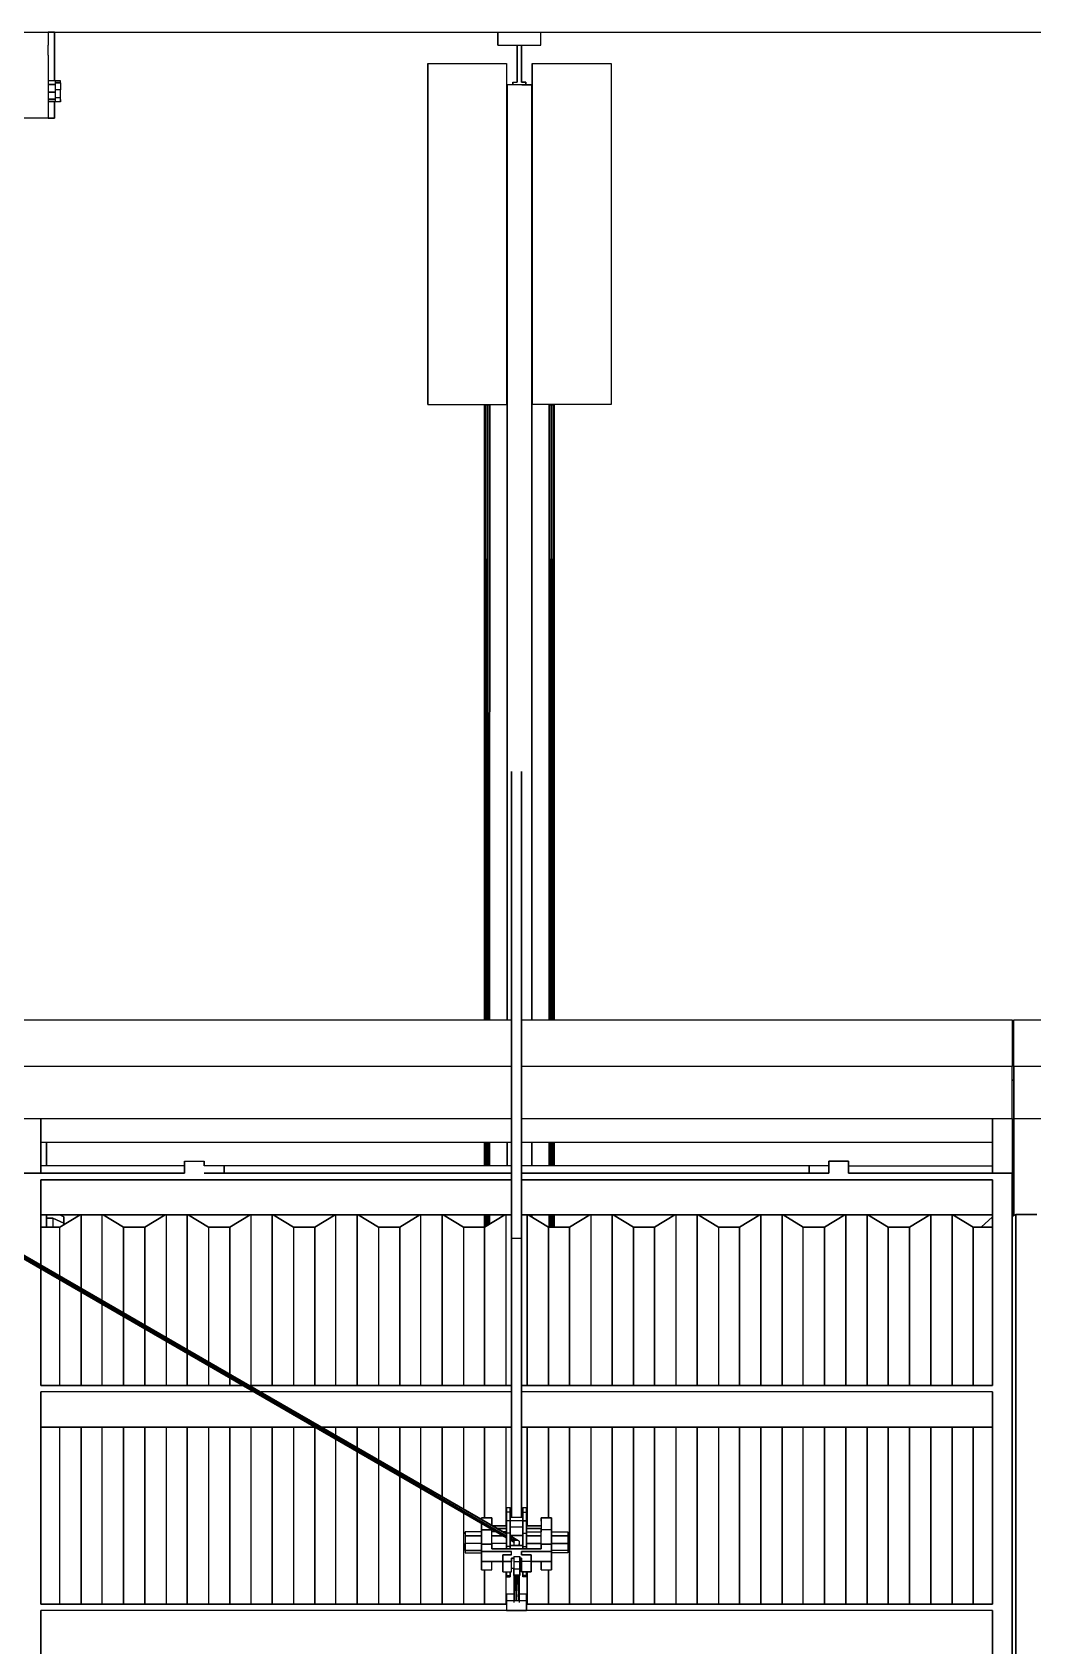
# Model space of a CAD drawing. Extents: x -32 to 51.8, y -51.6 to -5.5.
# Drawn here: x 1.31 to 5.35, y -44.76 to -38.26 of the extents above; entities that cross this region are included whole.
import ezdxf

# ---------------------------------------------------------------- set-up
doc = ezdxf.new("R2010")
doc.units = 0
doc.header["$MEASUREMENT"] = 0
doc.layers.get('0').update_dxf_attribs({"linetype": 'CONTINUOUS'})
doc.layers.add('hachures', color=5, linetype='CONTINUOUS')

msp = doc.modelspace()

# ---------------------------------------------------------------- linework, layer by layer
at = {"linetype": 'ByBlock'}
msp.add_line((-32.0393, -38.2573), (38.5464, -38.2573), dxfattribs=at)
for p, q in [((1.2781, -38.2573), (1.3765, -38.2573)), ((1.3765, -38.2573), (1.3765, -38.3093)), ((1.3765, -38.2573), (1.4015, -38.2573)), ((1.4015, -38.2573), (1.3765, -38.2573)), ((1.4015, -38.2573), (1.4015, -38.3093)), ((1.4015, -38.3093), (1.4015, -38.2573)), ((1.4015, -38.2573), (1.4015, -38.2573)), ((3.1909, -38.2573), (3.1909, -38.2689)), ((3.1909, -38.2689), (3.1909, -38.2573)), ((3.1909, -38.2689), (3.1909, -38.2573)), ((3.1909, -38.2689), (3.1909, -38.2573)), ((3.1909, -38.2573), (3.1909, -38.2689)), ((3.1909, -38.2573), (3.1909, -38.2689)), ((3.3645, -38.2689), (3.3645, -38.2573)), ((1.3765, -38.3493), (1.3765, -38.3093)), ((1.4015, -38.3093), (1.4015, -38.3493)), ((1.4015, -38.3493), (1.4015, -38.3093)), ((3.1909, -38.2689), (3.1909, -38.3089)), ((3.1909, -38.3089), (3.1909, -38.2689)), ((3.1909, -38.3089), (3.1909, -38.2689)), ((3.1909, -38.3089), (3.1909, -38.2689)), ((3.1909, -38.2689), (3.1909, -38.3089)), ((3.1909, -38.2689), (3.1909, -38.3089)), ((3.1909, -38.3089), (3.1909, -38.3089)), ((3.1909, -38.3089), (3.1909, -38.3089)), ((3.1909, -38.3089), (3.1909, -38.3089)), ((3.1909, -38.3089), (3.3645, -38.3089)), ((3.1909, -38.3089), (3.1909, -38.3089)), ((3.1909, -38.3089), (3.1909, -38.3089)), ((3.2691, -38.4589), (3.2691, -38.3089)), ((3.2691, -38.3089), (3.2691, -38.4589)), ((3.2691, -38.3089), (3.2691, -38.4589)), ((3.2691, -38.3089), (3.2691, -38.4589)), ((3.2691, -38.4589), (3.2691, -38.3089)), ((3.2691, -38.4589), (3.2691, -38.3089)), ((3.2863, -38.3089), (3.2863, -38.4589)), ((3.2863, -38.3089), (3.2863, -38.4589)), ((3.2863, -38.4589), (3.2863, -38.3089)), ((3.3645, -38.3089), (3.3645, -38.2689)), ((1.3765, -38.3493), (1.3765, -38.6034)), ((1.4015, -38.3493), (1.4015, -38.4515)), ((1.4015, -38.4515), (1.4015, -38.3493)), ((2.9078, -39.7579), (2.9078, -38.3837)), ((2.9078, -38.3837), (2.9078, -39.7579)), ((2.9078, -38.3837), (2.9078, -38.3837)), ((2.9078, -39.7579), (2.9078, -38.3837)), ((2.9078, -38.3837), (3.2258, -38.3837)), ((2.9078, -38.3837), (2.9078, -38.3837)), ((3.2258, -38.3837), (3.2258, -39.7579)), ((3.2258, -38.3837), (3.2258, -39.7579)), ((3.3296, -38.3837), (3.6476, -38.3837)), ((3.3296, -39.7579), (3.3296, -38.3837)), ((3.3296, -38.3837), (3.3296, -38.3837)), ((3.3296, -39.7579), (3.3296, -38.3837)), ((3.3296, -38.3837), (3.3296, -39.7579)), ((3.3296, -38.3837), (3.3296, -38.3837)), ((3.6476, -38.3837), (3.6476, -39.7579)), ((1.3765, -38.4515), (1.4044, -38.4515)), ((1.4044, -38.4515), (1.4044, -38.4678)), ((1.4044, -38.4527), (1.4264, -38.4527)), ((1.4264, -38.4527), (1.4044, -38.4527)), ((1.4264, -38.4613), (1.4264, -38.4527)), ((1.4044, -38.4678), (1.3765, -38.4678)), ((1.3765, -38.4678), (1.4044, -38.4678)), ((1.3765, -38.4993), (1.4044, -38.4993)), ((1.4044, -38.4993), (1.3765, -38.4993)), ((1.4044, -38.4613), (1.4264, -38.4613)), ((1.4264, -38.4613), (1.4044, -38.4613)), ((1.4044, -38.4678), (1.4044, -38.4993)), ((1.4264, -38.4897), (1.4044, -38.4897)), ((1.4044, -38.4993), (1.4044, -38.5277)), ((1.4264, -38.5212), (1.4044, -38.5212)), ((1.4264, -38.4613), (1.4264, -38.4897)), ((1.4264, -38.5212), (1.4264, -38.4897)), ((1.4264, -38.5374), (1.4264, -38.5212)), ((3.2277, -38.4689), (3.2277, -38.4689)), ((3.2277, -38.4689), (3.2277, -38.4689)), ((3.2277, -38.4689), (3.2277, -42.2401)), ((3.2277, -42.2401), (3.2277, -38.4689)), ((3.2277, -38.4689), (3.2277, -42.2401)), ((3.2277, -42.2401), (3.2277, -38.4689)), ((3.2677, -38.4689), (3.2277, -38.4689)), ((3.2277, -38.4689), (3.2277, -38.4689)), ((3.2277, -38.4689), (3.2277, -38.4689)), ((3.2277, -38.4689), (3.2277, -38.4689)), ((3.2277, -42.2401), (3.2277, -38.4689)), ((3.2277, -42.2401), (3.2277, -38.4689)), ((3.2277, -38.4689), (3.2277, -42.2401)), ((3.2277, -42.2401), (3.2277, -38.4689)), ((3.2277, -38.4689), (3.2277, -38.4689)), ((3.2277, -38.4689), (3.2277, -42.2401)), ((3.2518, -38.4689), (3.2518, -38.4589)), ((3.2518, -38.4589), (3.2691, -38.4589)), ((3.2518, -38.4589), (3.2518, -38.4589)), ((3.2518, -38.4589), (3.2518, -38.4689)), ((3.2518, -38.4589), (3.2518, -38.4589)), ((3.2518, -38.4589), (3.2518, -38.4689)), ((3.2518, -38.4589), (3.2518, -38.4589)), ((3.2518, -38.4589), (3.2518, -38.4689)), ((3.2518, -38.4589), (3.2518, -38.4589)), ((3.2518, -38.4589), (3.2518, -38.4589)), ((3.2518, -38.4589), (3.2518, -38.4589)), ((3.2518, -38.4589), (3.2518, -38.4689)), ((3.2518, -38.4689), (3.2518, -38.4589)), ((3.2518, -38.4689), (3.2518, -38.4589)), ((3.2518, -38.4589), (3.2518, -38.4589)), ((3.2877, -38.4689), (3.2677, -38.4689)), ((3.2863, -38.4589), (3.3035, -38.4589)), ((3.3035, -38.4589), (3.2863, -38.4589)), ((3.2863, -38.4589), (3.3035, -38.4589)), ((3.3035, -38.4589), (3.2863, -38.4589)), ((3.2863, -38.4589), (3.3035, -38.4589)), ((3.3277, -38.4689), (3.2877, -38.4689)), ((3.2877, -38.4689), (3.3277, -38.4689)), ((3.3035, -38.4589), (3.3035, -38.4689)), ((3.3035, -38.4689), (3.3035, -38.4589)), ((3.3277, -38.4689), (3.3277, -42.2401)), ((3.3277, -42.2401), (3.3277, -38.4689)), ((1.3765, -38.5277), (1.4044, -38.5277)), ((1.4044, -38.5277), (1.3765, -38.5277)), ((1.4044, -38.5362), (1.3765, -38.5362)), ((1.3765, -38.5362), (1.4044, -38.5362)), ((1.4015, -38.5362), (1.4015, -38.6034)), ((1.4015, -38.6034), (1.4015, -38.5362)), ((1.4264, -38.5374), (1.4015, -38.5374)), ((1.4044, -38.5277), (1.4044, -38.5362)), ((1.4264, -38.5288), (1.4264, -38.5374)), ((1.3765, -38.6034), (1.2781, -38.6034)), ((1.4015, -38.6034), (1.3765, -38.6034)), ((1.3765, -38.6034), (1.4015, -38.6034)), ((1.4015, -38.6034), (1.4015, -38.6034)), ((2.9078, -39.7579), (2.9078, -39.7579)), ((2.9078, -39.7579), (2.9078, -39.7579)), ((2.9078, -39.7579), (3.2258, -39.7579)), ((3.1357, -39.7579), (3.1357, -42.2401)), ((3.1357, -39.7579), (3.139, -39.7595)), ((3.1357, -39.7579), (3.1357, -39.7579)), ((3.139, -39.7595), (3.139, -39.7579)), ((3.139, -39.7595), (3.1423, -39.7579)), ((3.1516, -39.7579), (3.1549, -39.7595)), ((3.1549, -39.7595), (3.1549, -39.7579)), ((3.1549, -39.7595), (3.1582, -39.7579)), ((3.1582, -39.7579), (3.1572, -42.2401)), ((3.1582, -42.2401), (3.1582, -39.7579)), ((3.1582, -39.7579), (3.1582, -39.7579)), ((3.6476, -39.7579), (3.3296, -39.7579)), ((3.3296, -39.7579), (3.3296, -39.7579)), ((3.3296, -39.7579), (3.3296, -39.7579)), ((3.3972, -39.7579), (3.4005, -39.7595)), ((3.3981, -42.2401), (3.3972, -39.7579)), ((3.3972, -39.7579), (3.3972, -39.7579)), ((3.3972, -42.2401), (3.3972, -39.7579)), ((3.4005, -39.7595), (3.4005, -39.7579)), ((3.4005, -39.7595), (3.4038, -39.7579)), ((3.4131, -39.7579), (3.4164, -39.7595)), ((3.4164, -39.7595), (3.4197, -39.7579)), ((3.4164, -39.7579), (3.4164, -39.7595)), ((3.4197, -42.2401), (3.4197, -39.7579)), ((3.4197, -39.7579), (3.4197, -39.7579)), ((3.1381, -42.2401), (3.139, -39.7595)), ((3.139, -39.7595), (3.139, -42.2401)), ((3.139, -39.7595), (3.147, -39.7602)), ((3.1549, -39.7595), (3.139, -39.7595)), ((3.1447, -42.2401), (3.147, -39.7602)), ((3.147, -39.7602), (3.1549, -39.7595)), ((3.147, -39.7602), (3.147, -42.2401)), ((3.1549, -39.7595), (3.1526, -42.2401)), ((3.1549, -39.7595), (3.1549, -42.2401)), ((3.4005, -42.2401), (3.4005, -39.7595)), ((3.4005, -39.7595), (3.4028, -42.2401)), ((3.4005, -39.7595), (3.4084, -39.7602)), ((3.4164, -39.7595), (3.4005, -39.7595)), ((3.4084, -39.7602), (3.4164, -39.7595)), ((3.4084, -42.2401), (3.4084, -39.7602)), ((3.4084, -39.7602), (3.4107, -42.2401)), ((3.4164, -39.7595), (3.4173, -42.2401)), ((3.4164, -42.2401), (3.4164, -39.7595)), ((3.2464, -43.1207), (3.2464, -41.2391)), ((3.2464, -41.2391), (3.2464, -43.1207)), ((3.286, -43.1207), (3.286, -41.2391)), ((3.286, -41.2391), (3.286, -43.1207)), ((3.2464, -41.2813), (3.2464, -42.4138)), ((1.2728, -42.2401), (3.2464, -42.2401)), ((3.286, -42.2401), (5.2662, -42.2401)), ((5.2662, -42.2401), (5.2662, -42.429)), ((5.2728, -42.2401), (5.2728, -42.2401)), ((5.2728, -42.429), (5.2728, -42.2401)), ((5.2728, -42.7353), (5.2728, -42.2401)), ((5.2728, -42.2401), (6.7346, -42.2401)), ((5.2728, -42.429), (5.2728, -42.2401)), ((5.2728, -42.4833), (5.2728, -42.2401)), ((3.286, -43.0952), (3.286, -42.4138)), ((3.2464, -42.429), (1.2728, -42.429)), ((5.2662, -42.429), (3.286, -42.429)), ((5.2662, -42.6379), (5.2662, -42.429)), ((5.2662, -42.4833), (5.2728, -42.4833)), ((5.2728, -42.4833), (5.2662, -42.4833)), ((5.2728, -42.429), (5.2728, -42.429)), ((5.2728, -42.429), (5.2728, -42.4833)), ((6.7346, -42.429), (5.2728, -42.429)), ((5.2728, -42.429), (5.2728, -42.6379)), ((5.2728, -42.4833), (5.2728, -42.4833)), ((5.2728, -42.4833), (5.2728, -42.4833)), ((5.2728, -42.4833), (5.2728, -42.4833)), ((5.2728, -42.4833), (5.2728, -43.0293)), ((5.2728, -42.4833), (5.2728, -42.4833)), ((5.2728, -42.4833), (5.2728, -43.0293)), ((5.2728, -43.0293), (5.2728, -42.4833)), ((5.2728, -42.4833), (5.2728, -42.4833)), ((3.2464, -43.0818), (3.2464, -42.5372)), ((1.2728, -42.6379), (3.2464, -42.6379)), ((1.3462, -42.6379), (1.3462, -42.8592)), ((1.3462, -42.8592), (1.3462, -42.6379)), ((3.2464, -42.6379), (3.2464, -43.1375)), ((3.286, -42.6379), (5.2662, -42.6379)), ((5.1862, -42.8592), (5.1862, -42.6379)), ((5.1862, -42.6379), (5.1862, -42.8292)), ((5.1862, -42.6379), (5.1862, -42.8592)), ((5.1862, -42.8292), (5.1862, -42.6379)), ((5.2662, -42.6379), (5.2662, -42.8592)), ((5.2662, -42.6379), (5.2662, -42.8592)), ((5.2662, -42.6379), (5.2662, -42.7353)), ((5.2728, -42.6379), (6.7346, -42.6379)), ((3.2464, -42.7353), (1.3462, -42.7353)), ((1.3692, -42.7353), (1.3692, -42.8292)), ((1.3692, -42.7353), (1.3692, -42.8292)), ((1.3692, -42.8292), (1.3692, -42.7353)), ((3.1357, -42.7353), (3.1357, -42.8292)), ((3.1378, -42.8292), (3.1379, -42.7353)), ((3.139, -42.7353), (3.139, -42.8292)), ((3.1441, -42.8292), (3.1442, -42.7353)), ((3.147, -42.7353), (3.147, -42.8292)), ((3.1522, -42.7353), (3.1521, -42.8292)), ((3.1549, -42.7353), (3.1549, -42.8292)), ((3.1571, -42.7353), (3.157, -42.8292)), ((3.1582, -42.8292), (3.1582, -42.7353)), ((3.2277, -42.7353), (3.2277, -42.8292)), ((3.2277, -42.8292), (3.2277, -42.7353)), ((3.2277, -42.7353), (3.2277, -42.8292)), ((3.2277, -42.8292), (3.2277, -42.7353)), ((3.2277, -42.8292), (3.2277, -42.7353)), ((3.2277, -42.8292), (3.2277, -42.7353)), ((3.2277, -42.7353), (3.2277, -42.8292)), ((3.2277, -42.8292), (3.2277, -42.7353)), ((3.2277, -42.7353), (3.2277, -42.8292)), ((5.1862, -42.7353), (3.286, -42.7353)), ((3.3277, -42.7353), (3.3277, -42.8292)), ((3.3277, -42.8292), (3.3277, -42.7353)), ((3.3972, -42.8292), (3.3972, -42.7353)), ((3.3983, -42.8292), (3.3983, -42.7353)), ((3.4005, -42.8292), (3.4005, -42.7353)), ((3.4032, -42.7353), (3.4033, -42.8292)), ((3.4084, -42.8292), (3.4084, -42.7353)), ((3.4112, -42.7353), (3.4113, -42.8292)), ((3.4164, -42.8292), (3.4164, -42.7353)), ((3.4175, -42.7353), (3.4175, -42.8292)), ((3.4197, -42.8292), (3.4197, -42.7353)), ((5.2662, -42.7353), (5.2662, -42.7353)), ((5.2728, -42.7353), (5.2728, -42.7353)), ((1.9262, -42.8592), (1.9262, -42.8105)), ((1.9262, -42.8105), (2.0062, -42.8105)), ((1.9262, -42.8105), (1.9262, -42.8592)), ((1.9262, -42.8105), (1.9262, -42.8592)), ((2.0062, -42.8105), (2.0062, -42.8292)), ((2.0062, -42.8292), (2.0062, -42.8105)), ((2.0062, -42.8105), (2.0062, -42.8292)), ((4.5262, -42.8592), (4.5262, -42.8105)), ((4.5262, -42.8105), (4.6062, -42.8105)), ((4.6062, -42.8105), (4.5262, -42.8105)), ((4.5262, -42.8105), (4.5262, -42.8592)), ((4.5262, -42.8105), (4.5262, -42.8592)), ((4.5262, -42.8592), (4.5262, -42.8105)), ((4.6062, -42.8105), (4.6062, -42.8592)), ((4.6062, -42.8592), (4.6062, -42.8105)), ((4.6062, -42.8105), (4.6062, -42.8592)), ((1.2662, -42.8592), (1.3462, -42.8592)), ((1.3462, -42.8592), (1.2662, -42.8592)), ((1.9262, -42.8292), (1.3462, -42.8292)), ((1.3462, -42.8592), (1.3462, -42.8292)), ((1.3462, -42.8592), (1.9262, -42.8592)), ((1.9262, -42.8592), (1.3462, -42.8592)), ((2.0862, -42.8292), (2.0062, -42.8292)), ((2.0062, -42.8592), (3.2464, -42.8592)), ((3.2464, -42.8592), (2.0062, -42.8592)), ((3.2464, -42.8292), (2.0862, -42.8292)), ((2.0862, -42.8592), (2.0862, -42.8292)), ((2.0862, -42.8292), (2.0862, -42.8592)), ((4.4462, -42.8292), (3.286, -42.8292)), ((3.286, -42.8592), (4.5262, -42.8592)), ((4.5262, -42.8592), (3.286, -42.8592)), ((4.4462, -42.8292), (4.4462, -42.8292)), ((4.5262, -42.8292), (4.4462, -42.8292)), ((4.4462, -42.8292), (4.4462, -42.8292)), ((4.4462, -42.8292), (4.4462, -42.8292)), ((4.4462, -42.8592), (4.4462, -42.8292)), ((4.4462, -42.8592), (4.4462, -42.8292)), ((4.4462, -42.8292), (4.4462, -42.8592)), ((4.5262, -42.8292), (4.5262, -42.8292)), ((4.5262, -42.8592), (4.5262, -42.8292)), ((4.5262, -42.8292), (4.5262, -42.8592)), ((4.6062, -42.8292), (5.1862, -42.8292)), ((5.1862, -42.8592), (4.6062, -42.8592)), ((4.6062, -42.8592), (5.1862, -42.8592)), ((5.1862, -42.8292), (5.1862, -42.8592)), ((5.1862, -42.8592), (5.1862, -42.8292)), ((5.2662, -42.8592), (5.1862, -42.8592)), ((5.1862, -42.8592), (5.2662, -42.8592)), ((5.2662, -42.8851), (5.2662, -42.8592)), ((5.2662, -42.8592), (5.2662, -42.8851)), ((1.9262, -42.8851), (1.3462, -42.8851)), ((1.3462, -42.8851), (1.3462, -43.2284)), ((1.3462, -42.8851), (1.9262, -42.8851)), ((1.3462, -43.2284), (1.3462, -42.8851)), ((2.0062, -42.8851), (1.9262, -42.8851)), ((1.9262, -42.8851), (2.0062, -42.8851)), ((3.2464, -42.8851), (2.0062, -42.8851)), ((2.0062, -42.8851), (3.2464, -42.8851)), ((4.5262, -42.8851), (3.286, -42.8851)), ((3.286, -42.8851), (4.5262, -42.8851)), ((4.6062, -42.8851), (4.5262, -42.8851)), ((4.5262, -42.8851), (4.5262, -42.8851)), ((4.5262, -42.8851), (4.6062, -42.8851)), ((4.5262, -42.8851), (4.5262, -42.8851)), ((4.6062, -42.8851), (4.6062, -42.8851)), ((5.1862, -42.8851), (4.6062, -42.8851)), ((4.6062, -42.8851), (5.1862, -42.8851)), ((4.6062, -42.8851), (4.6062, -42.8851)), ((5.1862, -43.7149), (5.1862, -42.8851)), ((5.1862, -42.8851), (5.1862, -43.7149)), ((5.1862, -42.8851), (5.1862, -43.027)), ((5.2662, -43.7149), (5.2662, -42.8851)), ((5.2662, -42.8851), (5.2662, -43.7149)), ((5.1862, -43.0011), (5.1862, -43.0011)), ((5.1862, -43.0011), (5.1862, -43.0011)), ((1.3462, -43.027), (1.9262, -43.027)), ((1.9262, -43.027), (1.3462, -43.027)), ((1.4232, -43.0764), (1.3462, -43.0764)), ((1.3462, -43.0764), (1.4232, -43.0764)), ((1.3692, -43.027), (1.3692, -43.0764)), ((1.3692, -43.027), (1.3692, -43.0764)), ((1.3692, -43.0764), (1.3692, -43.027)), ((1.3692, -43.04), (1.3958, -43.04)), ((1.3958, -43.04), (1.3692, -43.04)), ((1.3958, -43.04), (1.3958, -43.0764)), ((1.3958, -43.04), (1.4392, -43.0596)), ((1.4392, -43.0597), (1.3958, -43.04)), ((1.4228, -43.027), (1.4394, -43.0345)), ((1.4394, -43.0344), (1.4229, -43.027)), ((1.5052, -43.027), (1.4232, -43.0764)), ((1.4232, -43.0764), (1.5051, -43.027)), ((1.4392, -43.0596), (1.4394, -43.0344)), ((1.4394, -43.0345), (1.4392, -43.0597)), ((1.4392, -43.0667), (1.4392, -43.0596)), ((1.4394, -43.0666), (1.4394, -43.0344)), ((1.5984, -43.027), (1.6804, -43.0764)), ((1.6804, -43.0764), (1.5984, -43.027)), ((1.6804, -43.0764), (1.6804, -43.0764)), ((1.6804, -43.0764), (1.7661, -43.0764)), ((1.7661, -43.0764), (1.6804, -43.0764)), ((1.7661, -43.0764), (1.848, -43.027)), ((1.848, -43.027), (1.7661, -43.0764)), ((1.7661, -43.0764), (1.7661, -43.0764)), ((1.9262, -43.027), (2.0062, -43.027)), ((2.0062, -43.027), (1.9262, -43.027)), ((1.9413, -43.027), (2.0232, -43.0764)), ((2.0232, -43.0764), (1.9413, -43.027)), ((2.0062, -43.027), (3.2464, -43.027)), ((3.2464, -43.027), (2.0062, -43.027)), ((2.0232, -43.0764), (2.1089, -43.0764)), ((2.1089, -43.0764), (2.0232, -43.0764)), ((2.1089, -43.0764), (2.1909, -43.027)), ((2.1909, -43.027), (2.1089, -43.0764)), ((2.1089, -43.0764), (2.1089, -43.0764)), ((2.3661, -43.0764), (2.2841, -43.027)), ((2.2842, -43.027), (2.3661, -43.0764)), ((2.3661, -43.0764), (2.4518, -43.0764)), ((2.4518, -43.0764), (2.3661, -43.0764)), ((2.4518, -43.0764), (2.5337, -43.027)), ((2.5337, -43.027), (2.4518, -43.0764)), ((2.4518, -43.0764), (2.4518, -43.0764)), ((2.627, -43.027), (2.7089, -43.0764)), ((2.7089, -43.0764), (2.627, -43.027)), ((2.7089, -43.0764), (2.7947, -43.0764)), ((2.7947, -43.0764), (2.7089, -43.0764)), ((2.7947, -43.0764), (2.8766, -43.027)), ((2.8766, -43.027), (2.7947, -43.0764)), ((2.7947, -43.0764), (2.7947, -43.0764)), ((2.9699, -43.027), (3.0518, -43.0764)), ((3.0518, -43.0764), (2.9699, -43.027)), ((3.0518, -43.0764), (3.1375, -43.0764)), ((3.1375, -43.0764), (3.0518, -43.0764)), ((3.1357, -43.027), (3.1357, -43.0764)), ((3.1375, -43.0764), (3.2194, -43.027)), ((3.2194, -43.027), (3.1375, -43.0764)), ((3.1375, -43.0764), (3.1375, -43.0764)), ((3.1377, -43.0762), (3.1378, -43.027)), ((3.139, -43.027), (3.139, -43.0755)), ((3.1439, -43.0725), (3.1439, -43.027)), ((3.147, -43.027), (3.147, -43.0707)), ((3.1519, -43.027), (3.1518, -43.0677)), ((3.1549, -43.027), (3.1549, -43.0659)), ((3.1569, -43.027), (3.1569, -43.0647)), ((3.1582, -43.0639), (3.1582, -43.027)), ((3.286, -43.027), (4.5262, -43.027)), ((4.5262, -43.027), (3.286, -43.027)), ((3.3089, -43.027), (3.309, -43.7149)), ((3.3127, -43.027), (3.3947, -43.0764)), ((3.3947, -43.0764), (3.3127, -43.027)), ((3.3277, -43.027), (3.3277, -43.036)), ((3.3277, -43.036), (3.3277, -43.027)), ((3.3947, -43.0764), (3.3947, -43.0764)), ((3.3947, -43.0764), (3.4804, -43.0764)), ((3.4804, -43.0764), (3.3947, -43.0764)), ((3.3972, -43.0764), (3.3972, -43.027)), ((3.3984, -43.0764), (3.3984, -43.027)), ((3.4005, -43.0764), (3.4005, -43.027)), ((3.4035, -43.027), (3.4035, -43.0764)), ((3.4084, -43.0764), (3.4084, -43.027)), ((3.4114, -43.027), (3.4115, -43.0764)), ((3.4164, -43.0764), (3.4164, -43.027)), ((3.4176, -43.027), (3.4176, -43.0764)), ((3.4197, -43.0764), (3.4197, -43.027)), ((3.4804, -43.0764), (3.5623, -43.027)), ((3.5623, -43.027), (3.4804, -43.0764)), ((3.4804, -43.0764), (3.4804, -43.0764)), ((3.6556, -43.027), (3.7375, -43.0764)), ((3.7375, -43.0764), (3.6556, -43.027)), ((3.7375, -43.0764), (3.7375, -43.0764)), ((3.7375, -43.0764), (3.8232, -43.0764)), ((3.8232, -43.0764), (3.7375, -43.0764)), ((3.8232, -43.0764), (3.9051, -43.027)), ((3.9051, -43.027), (3.8232, -43.0764)), ((3.8232, -43.0764), (3.8232, -43.0764)), ((4.0804, -43.0764), (3.9984, -43.027)), ((3.9985, -43.027), (4.0804, -43.0764)), ((4.0804, -43.0764), (4.1661, -43.0764)), ((4.1661, -43.0764), (4.0804, -43.0764)), ((4.1661, -43.0764), (4.248, -43.027)), ((4.248, -43.027), (4.1661, -43.0764)), ((4.1661, -43.0764), (4.1661, -43.0764)), ((4.3413, -43.027), (4.4232, -43.0764)), ((4.4232, -43.0764), (4.3413, -43.027)), ((4.4232, -43.0764), (4.5089, -43.0764)), ((4.5089, -43.0764), (4.4232, -43.0764)), ((4.5089, -43.0764), (4.5909, -43.027)), ((4.5909, -43.027), (4.5089, -43.0764)), ((4.5089, -43.0764), (4.5089, -43.0764)), ((4.5262, -43.027), (4.6062, -43.027)), ((4.6062, -43.027), (4.5262, -43.027)), ((4.6062, -43.027), (5.1862, -43.027)), ((5.1862, -43.027), (4.6062, -43.027)), ((4.6842, -43.027), (4.7661, -43.0764)), ((4.7661, -43.0764), (4.6842, -43.027)), ((4.7661, -43.0764), (4.7661, -43.0764)), ((4.7661, -43.0764), (4.8518, -43.0764)), ((4.8518, -43.0764), (4.7661, -43.0764)), ((4.8518, -43.0764), (4.9337, -43.027)), ((4.9337, -43.027), (4.8518, -43.0764)), ((4.8518, -43.0764), (4.8518, -43.0764)), ((5.027, -43.027), (5.1089, -43.0764)), ((5.1089, -43.0764), (5.027, -43.027)), ((5.1089, -43.0764), (5.1089, -43.0764)), ((5.1089, -43.0764), (5.1862, -43.0764)), ((5.1862, -43.0764), (5.1089, -43.0764)), ((5.1862, -43.0345), (5.141, -43.0764)), ((5.141, -43.0764), (5.1862, -43.0345)), ((5.1862, -43.0764), (5.1862, -43.027)), ((5.1862, -43.027), (5.1862, -43.0764)), ((5.1862, -43.027), (5.1862, -43.7149)), ((5.1862, -43.027), (5.1862, -43.0764)), ((5.1862, -43.0764), (5.1862, -43.027)), ((5.2662, -43.0333), (5.2804, -43.0247)), ((5.2804, -43.0247), (5.2662, -43.0333)), ((5.2804, -43.0247), (5.2804, -43.0247)), ((5.2804, -43.0247), (5.2804, -45.6439)), ((5.2804, -43.0247), (5.3661, -43.0247)), ((5.3661, -43.0247), (5.2804, -43.0247)), ((3.2465, -44.2463), (3.2464, -43.1207)), ((3.2464, -43.1207), (3.286, -43.1207)), ((3.2464, -43.1375), (3.2464, -43.1207)), ((3.2464, -43.1207), (3.2464, -44.2463)), ((3.2464, -43.1375), (3.2464, -43.1629)), ((3.2464, -43.1629), (3.2464, -43.1375)), ((3.286, -44.2463), (3.286, -43.1207)), ((3.286, -43.1207), (3.286, -44.2463)), ((1.2399, -43.1828), (3.226, -44.3291)), ((3.226, -44.3291), (1.2418, -43.1826)), ((1.2419, -43.1826), (3.226, -44.327)), ((1.2481, -43.1812), (3.226, -44.327)), ((1.2483, -43.1811), (3.226, -44.3211)), ((1.2541, -43.1787), (3.226, -44.3211)), ((1.2543, -43.1786), (3.226, -44.3149)), ((3.226, -44.3148), (1.2571, -43.1771)), ((1.2572, -43.1771), (3.226, -44.312)), ((3.2464, -43.1629), (3.2465, -44.2463)), ((3.2464, -44.2463), (3.2464, -43.1629)), ((1.3462, -43.2441), (1.3462, -43.7149)), ((1.3462, -43.7149), (1.3462, -43.2441)), ((1.3462, -43.7149), (2.1619, -43.7149)), ((2.1619, -43.7149), (1.3462, -43.7149)), ((2.1903, -43.7149), (3.2465, -43.7149)), ((3.2465, -43.7149), (2.1903, -43.7149)), ((3.286, -43.7149), (5.1862, -43.7149)), ((5.1862, -43.7149), (3.286, -43.7149)), ((5.2662, -43.7409), (5.2662, -43.7149)), ((5.2662, -43.7149), (5.2662, -43.7409)), ((1.3462, -44.5966), (1.3462, -43.7409)), ((2.2068, -43.7409), (1.3462, -43.7409)), ((1.3462, -43.7409), (1.3462, -44.5966)), ((3.2465, -43.7409), (2.2353, -43.7409)), ((5.1862, -43.7409), (3.286, -43.7409)), ((5.1862, -43.7409), (5.1862, -43.8828)), ((5.1862, -44.5966), (5.1862, -43.7409)), ((5.1862, -43.7409), (5.1862, -44.5966)), ((5.2662, -44.5966), (5.2662, -43.7409)), ((5.2662, -43.7409), (5.2662, -44.5966)), ((2.4527, -43.8828), (1.3462, -43.8828)), ((1.3462, -43.8828), (2.4527, -43.8828)), ((3.2465, -43.8828), (2.4814, -43.8828)), ((2.4814, -43.8828), (3.2465, -43.8828)), ((5.1862, -43.8828), (3.286, -43.8828)), ((3.286, -43.8828), (5.1862, -43.8828)), ((3.309, -43.8828), (3.309, -44.2807)), ((3.3947, -43.8828), (3.3947, -44.249)), ((5.1862, -43.8828), (5.1862, -44.5966)), ((3.226, -44.2076), (3.2405, -44.2076)), ((3.226, -44.2262), (3.226, -44.2076)), ((3.226, -44.2076), (3.226, -44.2127)), ((3.226, -44.2127), (3.226, -44.2076)), ((3.226, -44.2076), (3.226, -44.2262)), ((3.226, -44.2127), (3.226, -44.2127)), ((3.226, -44.2127), (3.226, -44.2358)), ((3.2405, -44.2262), (3.226, -44.2262)), ((3.226, -44.2609), (3.226, -44.2262)), ((3.226, -44.2262), (3.226, -44.2609)), ((3.226, -44.2358), (3.226, -44.2358)), ((3.226, -44.2358), (3.226, -44.2778)), ((3.2405, -44.2076), (3.2405, -44.2262)), ((3.2405, -44.2262), (3.2405, -44.2076)), ((3.2405, -44.2262), (3.2405, -44.2609)), ((3.2405, -44.2609), (3.2405, -44.2262)), ((3.2405, -44.2463), (3.2916, -44.2463)), ((3.2916, -44.2076), (3.306, -44.2076)), ((3.2916, -44.2262), (3.2916, -44.2076)), ((3.2916, -44.2127), (3.2916, -44.2076)), ((3.2916, -44.2076), (3.2916, -44.2262)), ((3.2916, -44.2127), (3.2916, -44.2358)), ((3.2916, -44.2358), (3.2916, -44.2127)), ((3.2916, -44.2262), (3.306, -44.2262)), ((3.2916, -44.2609), (3.2916, -44.2262)), ((3.2916, -44.2262), (3.2916, -44.2609)), ((3.2916, -44.2358), (3.2916, -44.2358)), ((3.2916, -44.2463), (3.2916, -44.2358)), ((3.2916, -44.2463), (3.2916, -44.2598)), ((3.2916, -44.2598), (3.2916, -44.2463)), ((3.306, -44.2076), (3.306, -44.2262)), ((3.306, -44.2262), (3.306, -44.2076)), ((3.306, -44.2262), (3.306, -44.2609)), ((3.306, -44.2609), (3.306, -44.2262)), ((3.0594, -44.313), (3.0594, -44.3045)), ((3.0594, -44.3045), (3.0594, -44.3207)), ((3.1248, -44.3045), (3.0594, -44.3045)), ((3.0594, -44.3045), (3.0594, -44.313)), ((3.0594, -44.313), (3.0594, -44.313)), ((3.0594, -44.313), (3.0594, -44.3414)), ((3.1248, -44.249), (3.1248, -44.2536)), ((3.1667, -44.249), (3.1248, -44.249)), ((3.1248, -44.2536), (3.1248, -44.249)), ((3.1248, -44.249), (3.1667, -44.249)), ((3.1248, -44.2707), (3.1248, -44.2972)), ((3.1248, -44.2707), (3.1248, -44.3045)), ((3.1248, -44.2972), (3.1248, -44.2707)), ((3.1248, -44.2807), (3.1248, -44.2807)), ((3.1248, -44.2807), (3.1248, -44.2814)), ((3.1248, -44.2918), (3.1248, -44.2814)), ((3.1248, -44.2814), (3.1248, -44.2814)), ((3.1248, -44.3045), (3.1248, -44.2918)), ((3.1248, -44.2918), (3.1248, -44.3045)), ((3.1248, -44.3551), (3.1248, -44.2972)), ((3.1248, -44.2972), (3.1667, -44.2972)), ((3.1248, -44.2972), (3.1248, -44.2972)), ((3.1248, -44.2972), (3.1248, -44.3551)), ((3.1667, -44.2972), (3.1248, -44.2972)), ((3.1667, -44.2619), (3.1667, -44.249)), ((3.1667, -44.249), (3.1667, -44.2778)), ((3.1667, -44.249), (3.1667, -44.2619)), ((3.1667, -44.2778), (3.1667, -44.2619)), ((3.1667, -44.2619), (3.1667, -44.2778)), ((3.1667, -44.2972), (3.1667, -44.2949)), ((3.1667, -44.2949), (3.1667, -44.2972)), ((3.1667, -44.2949), (3.1667, -44.2972)), ((3.1667, -44.3551), (3.1667, -44.2972)), ((3.1833, -44.3045), (3.1667, -44.3045)), ((3.226, -44.2807), (3.1718, -44.2807)), ((3.1729, -44.2814), (3.226, -44.2814)), ((3.226, -44.2918), (3.191, -44.2918)), ((3.191, -44.2918), (3.226, -44.2918)), ((3.226, -44.3045), (3.213, -44.3045)), ((3.2405, -44.2609), (3.226, -44.2609)), ((3.226, -44.3103), (3.226, -44.2609)), ((3.226, -44.2778), (3.226, -44.2609)), ((3.226, -44.2609), (3.226, -44.3103)), ((3.226, -44.2778), (3.226, -44.2778)), ((3.226, -44.2778), (3.226, -44.3045)), ((3.226, -44.312), (3.226, -44.2778)), ((3.226, -44.3045), (3.226, -44.312)), ((3.2405, -44.3103), (3.226, -44.3103)), ((3.226, -44.3646), (3.226, -44.3103)), ((3.226, -44.3103), (3.226, -44.3646)), ((3.2405, -44.2598), (3.2916, -44.2598)), ((3.2405, -44.2609), (3.2405, -44.3103)), ((3.2405, -44.3103), (3.2405, -44.2609)), ((3.2405, -44.2848), (3.2916, -44.2848)), ((3.2405, -44.3646), (3.2405, -44.3103)), ((3.2405, -44.3103), (3.2405, -44.3646)), ((3.2916, -44.2598), (3.2916, -44.2848)), ((3.2916, -44.2848), (3.2916, -44.2598)), ((3.2916, -44.2609), (3.306, -44.2609)), ((3.2916, -44.3103), (3.2916, -44.2609)), ((3.306, -44.2609), (3.2916, -44.2609)), ((3.2916, -44.2609), (3.2916, -44.3103)), ((3.2916, -44.2778), (3.2916, -44.2778)), ((3.2916, -44.2848), (3.2916, -44.3205)), ((3.2916, -44.3205), (3.2916, -44.2848)), ((3.2916, -44.3103), (3.306, -44.3103)), ((3.2916, -44.3646), (3.2916, -44.3103)), ((3.2916, -44.3103), (3.2916, -44.3646)), ((3.306, -44.2609), (3.306, -44.2609)), ((3.306, -44.2609), (3.306, -44.3103)), ((3.306, -44.3103), (3.306, -44.2609)), ((3.3658, -44.2807), (3.306, -44.2807)), ((3.306, -44.2814), (3.3658, -44.2814)), ((3.3658, -44.2918), (3.306, -44.2918)), ((3.306, -44.2918), (3.3658, -44.2918)), ((3.306, -44.3045), (3.3658, -44.3045)), ((3.306, -44.3103), (3.306, -44.3646)), ((3.306, -44.3646), (3.306, -44.3103)), ((3.4077, -44.249), (3.3658, -44.249)), ((3.3658, -44.249), (3.3658, -44.3045)), ((3.3658, -44.249), (3.3658, -44.2619)), ((3.3658, -44.2619), (3.3658, -44.249)), ((3.3658, -44.249), (3.4077, -44.249)), ((3.3658, -44.2619), (3.3658, -44.2619)), ((3.3658, -44.2619), (3.3658, -44.2972)), ((3.3658, -44.2807), (3.3658, -44.2807)), ((3.3658, -44.2814), (3.3658, -44.2814)), ((3.3658, -44.3045), (3.3658, -44.2918)), ((3.3658, -44.2918), (3.3658, -44.3045)), ((3.3658, -44.3551), (3.3658, -44.2972)), ((3.4077, -44.2972), (3.3658, -44.2972)), ((3.4077, -44.249), (3.4077, -44.2619)), ((3.4077, -44.2619), (3.4077, -44.249)), ((3.4077, -44.249), (3.4077, -44.2972)), ((3.4077, -44.2619), (3.4077, -44.2972)), ((3.4077, -44.2972), (3.4077, -44.2619)), ((3.4077, -44.2918), (3.4077, -44.2807)), ((3.4077, -44.2807), (3.4077, -44.2972)), ((3.4077, -44.2972), (3.4077, -44.3551)), ((3.4077, -44.3551), (3.4077, -44.2972)), ((3.4077, -44.3045), (3.4731, -44.3045)), ((3.4731, -44.3045), (3.4731, -44.3207)), ((3.0594, -44.3207), (3.0594, -44.3522)), ((3.1248, -44.3207), (3.0594, -44.3207)), ((3.0594, -44.3207), (3.1248, -44.3207)), ((3.0594, -44.3414), (3.0594, -44.3414)), ((3.0594, -44.3414), (3.0594, -44.3729)), ((3.0594, -44.3522), (3.0594, -44.3806)), ((3.1248, -44.3522), (3.0594, -44.3522)), ((3.0594, -44.3806), (3.0594, -44.3522)), ((3.0594, -44.3729), (3.0594, -44.3729)), ((3.0594, -44.3729), (3.0594, -44.3892)), ((3.1667, -44.3551), (3.1248, -44.3551)), ((3.1248, -44.3551), (3.1248, -44.3735)), ((3.1248, -44.3739), (3.1248, -44.3555)), ((3.1248, -44.3555), (3.1667, -44.3555)), ((3.1248, -44.3735), (3.1248, -44.3838)), ((3.1248, -44.3838), (3.1248, -44.3739)), ((3.2114, -44.3207), (3.1667, -44.3207)), ((3.1667, -44.3207), (3.2114, -44.3207)), ((3.226, -44.3522), (3.1667, -44.3522)), ((3.1667, -44.3735), (3.1667, -44.3551)), ((3.1667, -44.3555), (3.1667, -44.3735)), ((3.1667, -44.3739), (3.1667, -44.3735)), ((3.2465, -44.3735), (3.1667, -44.3735)), ((3.1667, -44.3735), (3.1667, -44.3739)), ((3.1667, -44.3739), (3.2465, -44.3739)), ((3.226, -44.3291), (3.226, -44.3522)), ((3.226, -44.3735), (3.226, -44.3291)), ((3.226, -44.3522), (3.226, -44.3735)), ((3.2405, -44.3646), (3.226, -44.3646)), ((3.226, -44.3735), (3.226, -44.3646)), ((3.226, -44.3646), (3.226, -44.3735)), ((3.2405, -44.3203), (3.2743, -44.3398)), ((3.2664, -44.3381), (3.2405, -44.3232)), ((3.2405, -44.3232), (3.2664, -44.3381)), ((3.2405, -44.3294), (3.2584, -44.3398)), ((3.2405, -44.3295), (3.2584, -44.3398)), ((3.2405, -44.3353), (3.2551, -44.3438)), ((3.2405, -44.3354), (3.2551, -44.3438)), ((3.2584, -44.3478), (3.2405, -44.3375)), ((3.2405, -44.3375), (3.2584, -44.3478)), ((3.2916, -44.3596), (3.2405, -44.3596)), ((3.2405, -44.3596), (3.2916, -44.3596)), ((3.2405, -44.3735), (3.2405, -44.3646)), ((3.2405, -44.3646), (3.2405, -44.3735)), ((3.2916, -44.3205), (3.2408, -44.3205)), ((3.2408, -44.3205), (3.2916, -44.3205)), ((3.286, -44.3735), (3.2465, -44.3735)), ((3.2465, -44.3739), (3.286, -44.3739)), ((3.2551, -44.3438), (3.2584, -44.3398)), ((3.2584, -44.3478), (3.2551, -44.3438)), ((3.2551, -44.3459), (3.2551, -44.3596)), ((3.2584, -44.3398), (3.2664, -44.3381)), ((3.2664, -44.3381), (3.2743, -44.3398)), ((3.2743, -44.3398), (3.2776, -44.3438)), ((3.2769, -44.3596), (3.2776, -44.3438)), ((3.2776, -44.3596), (3.2776, -44.3438)), ((3.3658, -44.3735), (3.286, -44.3735)), ((3.286, -44.3739), (3.3658, -44.3739)), ((3.2916, -44.3205), (3.2916, -44.3205)), ((3.2916, -44.3205), (3.2916, -44.3596)), ((3.2916, -44.3596), (3.2916, -44.3205)), ((3.2916, -44.329), (3.2916, -44.329)), ((3.2916, -44.3596), (3.2916, -44.3596)), ((3.2916, -44.3596), (3.2916, -44.3735)), ((3.2916, -44.3735), (3.2916, -44.3596)), ((3.2916, -44.3646), (3.306, -44.3646)), ((3.2916, -44.3735), (3.2916, -44.3646)), ((3.2916, -44.3646), (3.2916, -44.3735)), ((3.3658, -44.3207), (3.306, -44.3207)), ((3.306, -44.3207), (3.3658, -44.3207)), ((3.306, -44.3522), (3.3658, -44.3522)), ((3.3658, -44.3522), (3.306, -44.3522)), ((3.306, -44.3646), (3.306, -44.3735)), ((3.306, -44.3735), (3.306, -44.3646)), ((3.3658, -44.3551), (3.3658, -44.3735)), ((3.4077, -44.3551), (3.3658, -44.3551)), ((3.3658, -44.3735), (3.3658, -44.3555)), ((3.3658, -44.3555), (3.4077, -44.3555)), ((3.3658, -44.3735), (3.3658, -44.3739)), ((3.3658, -44.3739), (3.3658, -44.3735)), ((3.4731, -44.3207), (3.4077, -44.3207)), ((3.4077, -44.3207), (3.4731, -44.3207)), ((3.4077, -44.3522), (3.4731, -44.3522)), ((3.4731, -44.3522), (3.4077, -44.3522)), ((3.4077, -44.3735), (3.4077, -44.3551)), ((3.4077, -44.3555), (3.4077, -44.3739)), ((3.4077, -44.3838), (3.4077, -44.3735)), ((3.4077, -44.3739), (3.4077, -44.3838)), ((3.4731, -44.3207), (3.4731, -44.3522)), ((3.4731, -44.3522), (3.4731, -44.3806)), ((3.0594, -44.3806), (3.0594, -44.3892)), ((3.0594, -44.3806), (3.1248, -44.3806)), ((3.1248, -44.3806), (3.0594, -44.3806)), ((3.0594, -44.3892), (3.1248, -44.3892)), ((3.1248, -44.4244), (3.1248, -44.3838)), ((3.1248, -44.3838), (3.1667, -44.3838)), ((3.1248, -44.3838), (3.1248, -44.4244)), ((3.1667, -44.3842), (3.1248, -44.3842)), ((3.1248, -44.3892), (3.1248, -44.4095)), ((3.1248, -44.4578), (3.1248, -44.3957)), ((3.1248, -44.3957), (3.1248, -44.3957)), ((3.1248, -44.4141), (3.1248, -44.3957)), ((3.1248, -44.3961), (3.1248, -44.3961)), ((3.1248, -44.3961), (3.1248, -44.4145)), ((3.1248, -44.4095), (3.1248, -44.4095)), ((3.1248, -44.4095), (3.1248, -44.4224)), ((3.1248, -44.4095), (3.1248, -44.4095)), ((3.1248, -44.4224), (3.1248, -44.4578)), ((3.1248, -44.4244), (3.1248, -44.4248)), ((3.1667, -44.4244), (3.1248, -44.4244)), ((3.1248, -44.4244), (3.1248, -44.4244)), ((3.1248, -44.4248), (3.1667, -44.4248)), ((3.1248, -44.4248), (3.1248, -44.4578)), ((3.1667, -44.3838), (3.2465, -44.3838)), ((3.2465, -44.3842), (3.1667, -44.3842)), ((3.2112, -44.4244), (3.1667, -44.4244)), ((3.1667, -44.4578), (3.1667, -44.4248)), ((3.1667, -44.4248), (3.2112, -44.4248)), ((3.2465, -44.3981), (3.2112, -44.3981)), ((3.2112, -44.3981), (3.2112, -44.4112)), ((3.2112, -44.4112), (3.2112, -44.3981)), ((3.2112, -44.3981), (3.2465, -44.3981)), ((3.2112, -44.4112), (3.2112, -44.4386)), ((3.2112, -44.4112), (3.2112, -44.4252)), ((3.2112, -44.4386), (3.2112, -44.4112)), ((3.2112, -44.4252), (3.2112, -44.4112)), ((3.2112, -44.4252), (3.2112, -44.4658)), ((3.2112, -44.4658), (3.2112, -44.4252)), ((3.2112, -44.4252), (3.2465, -44.4252)), ((3.2465, -44.4252), (3.2112, -44.4252)), ((3.2112, -44.4386), (3.2112, -44.4386)), ((3.2112, -44.4386), (3.2112, -44.4386)), ((3.2112, -44.4518), (3.2112, -44.4386)), ((3.2465, -44.3981), (3.2465, -44.3842)), ((3.2465, -44.4112), (3.255, -44.4112)), ((3.2465, -44.4252), (3.2465, -44.4112)), ((3.255, -44.4112), (3.2465, -44.4112)), ((3.2465, -44.4112), (3.2465, -44.4252)), ((3.2465, -44.4252), (3.2465, -44.4252)), ((3.2465, -44.4252), (3.2465, -44.4252)), ((3.2465, -44.4658), (3.2465, -44.4252)), ((3.255, -44.4052), (3.255, -44.4242)), ((3.255, -44.4052), (3.2793, -44.4052)), ((3.255, -44.4085), (3.255, -44.4323)), ((3.255, -44.4242), (3.255, -44.4544)), ((3.255, -44.4242), (3.2793, -44.4242)), ((3.255, -44.4323), (3.255, -44.4323)), ((3.255, -44.4323), (3.255, -44.4625)), ((3.2793, -44.4242), (3.2793, -44.4052)), ((3.2793, -44.4052), (3.2793, -44.4242)), ((3.2793, -44.4112), (3.286, -44.4112)), ((3.286, -44.4112), (3.2793, -44.4112)), ((3.2793, -44.4544), (3.2793, -44.4242)), ((3.2793, -44.4242), (3.2793, -44.4544)), ((3.286, -44.3981), (3.286, -44.3838)), ((3.286, -44.3838), (3.286, -44.3842)), ((3.286, -44.3842), (3.286, -44.3838)), ((3.286, -44.3838), (3.3658, -44.3838)), ((3.3658, -44.3842), (3.286, -44.3842)), ((3.286, -44.3842), (3.286, -44.3981)), ((3.286, -44.3981), (3.3253, -44.3981)), ((3.3253, -44.3981), (3.286, -44.3981)), ((3.286, -44.4112), (3.286, -44.4518)), ((3.286, -44.4252), (3.286, -44.4112)), ((3.286, -44.4112), (3.286, -44.4252)), ((3.286, -44.4518), (3.286, -44.4112)), ((3.3253, -44.4252), (3.286, -44.4252)), ((3.286, -44.4658), (3.286, -44.4252)), ((3.286, -44.4252), (3.286, -44.4658)), ((3.286, -44.4386), (3.286, -44.4386)), ((3.286, -44.4386), (3.286, -44.4386)), ((3.3253, -44.3981), (3.3253, -44.4112)), ((3.3253, -44.4112), (3.3253, -44.3981)), ((3.3253, -44.3981), (3.3253, -44.4112)), ((3.3253, -44.4112), (3.3253, -44.4252)), ((3.3253, -44.4252), (3.3253, -44.4112)), ((3.3658, -44.4244), (3.3253, -44.4244)), ((3.3253, -44.4248), (3.3658, -44.4248)), ((3.3253, -44.4252), (3.3253, -44.4658)), ((3.3253, -44.4658), (3.3253, -44.4252)), ((3.3658, -44.3838), (3.4077, -44.3838)), ((3.4077, -44.3842), (3.3658, -44.3842)), ((3.4077, -44.4244), (3.3658, -44.4244)), ((3.3658, -44.4248), (3.4077, -44.4248)), ((3.3658, -44.4248), (3.3658, -44.4578)), ((3.3658, -44.4578), (3.3658, -44.4248)), ((3.4731, -44.3806), (3.4077, -44.3806)), ((3.4077, -44.4244), (3.4077, -44.3838)), ((3.4077, -44.3838), (3.4077, -44.4244)), ((3.4731, -44.3892), (3.4077, -44.3892)), ((3.4077, -44.4248), (3.4077, -44.4244)), ((3.4077, -44.4244), (3.4077, -44.4578)), ((3.4077, -44.4248), (3.4077, -44.4578)), ((3.4077, -44.4578), (3.4077, -44.4248)), ((3.4731, -44.3806), (3.4731, -44.3892)), ((3.1248, -44.4578), (3.1667, -44.4578)), ((3.2112, -44.4518), (3.2112, -44.4658)), ((3.2112, -44.4658), (3.2112, -44.4518)), ((3.2112, -44.4658), (3.2465, -44.4658)), ((3.226, -44.4658), (3.226, -44.4674)), ((3.226, -44.4658), (3.226, -44.4809)), ((3.226, -44.4809), (3.226, -44.4658)), ((3.226, -44.4674), (3.226, -44.4674)), ((3.226, -44.4674), (3.226, -44.486)), ((3.226, -44.4809), (3.2405, -44.4809)), ((3.226, -44.4809), (3.226, -44.486)), ((3.226, -44.486), (3.2405, -44.486)), ((3.2405, -44.4809), (3.2405, -44.4658)), ((3.2405, -44.4658), (3.2405, -44.4809)), ((3.2405, -44.486), (3.2405, -44.4809)), ((3.2405, -44.4809), (3.2405, -44.486)), ((3.2465, -44.4518), (3.255, -44.4518)), ((3.255, -44.4544), (3.2793, -44.4544)), ((3.255, -44.4781), (3.255, -44.4544)), ((3.255, -44.4625), (3.255, -44.4625)), ((3.255, -44.4625), (3.255, -44.4781)), ((3.255, -44.4781), (3.2793, -44.4781)), ((3.255, -44.4815), (3.255, -44.4781)), ((3.2793, -44.4815), (3.255, -44.4815)), ((3.2551, -44.4815), (3.2551, -44.5904)), ((3.2571, -44.4815), (3.2551, -44.5904)), ((3.2584, -44.5825), (3.2631, -44.4815)), ((3.2584, -44.4815), (3.2584, -44.5825)), ((3.2663, -44.5808), (3.2711, -44.4815)), ((3.2663, -44.5808), (3.2663, -44.4815)), ((3.2743, -44.5825), (3.2763, -44.4815)), ((3.2743, -44.4815), (3.2743, -44.5825)), ((3.2776, -44.5904), (3.2776, -44.4815)), ((3.2793, -44.4518), (3.286, -44.4518)), ((3.2793, -44.4544), (3.2793, -44.4781)), ((3.2793, -44.4781), (3.2793, -44.4544)), ((3.2793, -44.4781), (3.2793, -44.4815)), ((3.286, -44.4518), (3.286, -44.4658)), ((3.286, -44.4658), (3.286, -44.4518)), ((3.286, -44.4658), (3.3253, -44.4658)), ((3.3253, -44.4658), (3.286, -44.4658)), ((3.2916, -44.4809), (3.2916, -44.4658)), ((3.2916, -44.4674), (3.2916, -44.4658)), ((3.2916, -44.4658), (3.2916, -44.4809)), ((3.2916, -44.4658), (3.2916, -44.4674)), ((3.2916, -44.486), (3.2916, -44.4674)), ((3.2916, -44.4674), (3.2916, -44.4674)), ((3.2916, -44.4674), (3.2916, -44.4674)), ((3.2916, -44.4674), (3.2916, -44.486)), ((3.306, -44.4809), (3.2916, -44.4809)), ((3.2916, -44.486), (3.2916, -44.4809)), ((3.2916, -44.4809), (3.2916, -44.486)), ((3.306, -44.486), (3.2916, -44.486)), ((3.306, -44.4658), (3.306, -44.4809)), ((3.306, -44.4809), (3.306, -44.4658)), ((3.306, -44.4809), (3.306, -44.486)), ((3.306, -44.486), (3.306, -44.4809)), ((3.309, -44.4658), (3.309, -44.5966)), ((3.3658, -44.4578), (3.4077, -44.4578)), ((3.2262, -44.5566), (3.2262, -44.5825)), ((3.2551, -44.5566), (3.2262, -44.5566)), ((3.2262, -44.5566), (3.2262, -44.5966)), ((3.2262, -44.5825), (3.2262, -44.5566)), ((3.3062, -44.5566), (3.2776, -44.5566)), ((3.3062, -44.5825), (3.3062, -44.5566)), ((3.3062, -44.5566), (3.3062, -44.5825)), ((3.3062, -44.5566), (3.3062, -44.5825)), ((1.3462, -44.5966), (3.2262, -44.5966)), ((3.2262, -44.5966), (1.3462, -44.5966)), ((5.1862, -44.6226), (1.3462, -44.6226)), ((1.3462, -44.6226), (1.3463, -45.4524)), ((1.3462, -45.4524), (1.3462, -44.6226)), ((3.2262, -44.5825), (3.2262, -44.6226)), ((3.2262, -44.5825), (3.2551, -44.5825)), ((3.2262, -44.5966), (3.2262, -44.5966)), ((3.2262, -44.5966), (3.2262, -44.6226)), ((3.2262, -44.6226), (3.3062, -44.6226)), ((3.2552, -44.5825), (3.3062, -44.5825)), ((3.3062, -44.6226), (3.3062, -44.5825)), ((3.3062, -44.5966), (3.3062, -44.6226)), ((3.3062, -44.5966), (5.1862, -44.5966)), ((5.1862, -44.5966), (3.3062, -44.5966)), ((5.1862, -44.5966), (5.1862, -44.5966)), ((5.1862, -44.5966), (5.1862, -44.5966)), ((5.1863, -45.4524), (5.1862, -44.6226)), ((5.1862, -44.6226), (5.1862, -44.7645)), ((5.1862, -44.6226), (5.1862, -45.4524)), ((5.2662, -44.6226), (5.2662, -44.5966)), ((5.2662, -44.5966), (5.2662, -44.6226)), ((5.2662, -45.4524), (5.2662, -44.6226)), ((5.2662, -44.6226), (5.2663, -45.4524))]:
    msp.add_line(p, q)
at = {"layer": 'hachures'}
for p, q in [((1.4232, -43.2728), (1.4232, -43.0764)), ((1.5089, -43.3222), (1.5089, -43.027)), ((1.5089, -43.027), (1.5089, -43.3222)), ((1.5947, -43.3716), (1.5947, -43.027)), ((1.6804, -43.0764), (1.6804, -43.421)), ((1.6804, -43.421), (1.6804, -43.0764)), ((1.7661, -43.0764), (1.7661, -43.4704)), ((1.7661, -43.4704), (1.7661, -43.0764)), ((1.8518, -43.027), (1.8518, -43.5198)), ((1.9375, -43.027), (1.9375, -43.5692)), ((1.9375, -43.5692), (1.9375, -43.027)), ((2.0232, -43.0764), (2.0232, -43.6187)), ((2.1089, -43.0764), (2.109, -43.6681)), ((2.109, -43.6681), (2.1089, -43.0764)), ((2.1947, -43.027), (2.1947, -43.7149)), ((2.2804, -43.027), (2.2804, -43.7149)), ((2.2804, -43.7149), (2.2804, -43.027)), ((2.3661, -43.0764), (2.3661, -43.7149)), ((2.4518, -43.0764), (2.4518, -43.7149)), ((2.4518, -43.7149), (2.4518, -43.0764)), ((2.5375, -43.7149), (2.5375, -43.027)), ((2.6232, -43.027), (2.6232, -43.7149)), ((2.6232, -43.7149), (2.6232, -43.027)), ((2.7089, -43.0764), (2.709, -43.7149)), ((2.7947, -43.0764), (2.7947, -43.7149)), ((2.7947, -43.7149), (2.7947, -43.0764)), ((2.8804, -43.7149), (2.8804, -43.027)), ((2.9661, -43.027), (2.9661, -43.7149)), ((2.9661, -43.7149), (2.9661, -43.027)), ((3.0518, -43.0764), (3.0518, -43.7149)), ((3.1375, -43.0764), (3.1375, -43.7149)), ((3.1375, -43.7149), (3.1375, -43.0764)), ((3.2232, -43.027), (3.2232, -43.7149)), ((3.309, -43.7149), (3.3089, -43.027)), ((3.3947, -43.0764), (3.3947, -43.7149)), ((3.3947, -43.7149), (3.3947, -43.0764)), ((3.4804, -43.0764), (3.4804, -43.7149)), ((3.4804, -43.7149), (3.4804, -43.0764)), ((3.5661, -43.027), (3.5661, -43.7149)), ((3.6518, -43.027), (3.6518, -43.7149)), ((3.6518, -43.7149), (3.6518, -43.027)), ((3.7375, -43.0764), (3.7375, -43.7149)), ((3.7375, -43.7149), (3.7375, -43.0764)), ((3.8232, -43.0764), (3.8232, -43.7149)), ((3.8232, -43.7149), (3.8232, -43.0764)), ((3.9089, -43.027), (3.909, -43.7149)), ((3.9947, -43.027), (3.9947, -43.7149)), ((3.9947, -43.7149), (3.9947, -43.027)), ((4.0804, -43.0764), (4.0804, -43.7149)), ((4.1661, -43.0764), (4.1661, -43.7149)), ((4.1661, -43.7149), (4.1661, -43.0764)), ((4.2518, -43.027), (4.2518, -43.7149)), ((4.2518, -43.7149), (4.2518, -43.027)), ((4.3375, -43.027), (4.3375, -43.7149)), ((4.3375, -43.7149), (4.3375, -43.027)), ((4.4232, -43.7149), (4.4232, -43.0764)), ((4.5089, -43.0764), (4.509, -43.7149)), ((4.509, -43.7149), (4.5089, -43.0764)), ((4.5947, -43.027), (4.5947, -43.7149)), ((4.5947, -43.7149), (4.5947, -43.027)), ((4.6804, -43.027), (4.6804, -43.7149)), ((4.6804, -43.7149), (4.6804, -43.027)), ((4.7661, -43.0764), (4.7661, -43.7149)), ((4.7661, -43.7149), (4.7661, -43.0764)), ((4.8518, -43.0764), (4.8518, -43.7149)), ((4.8518, -43.7149), (4.8518, -43.0764)), ((4.9375, -43.027), (4.9375, -43.7149)), ((4.9375, -43.7149), (4.9375, -43.027)), ((5.0232, -43.027), (5.0232, -43.7149)), ((5.0232, -43.7149), (5.0232, -43.027)), ((5.1089, -43.0764), (5.109, -43.7149)), ((5.109, -43.7149), (5.1089, -43.0764)), ((5.2804, -45.6439), (5.2804, -43.0247)), ((1.4232, -43.7149), (1.4232, -43.2886)), ((1.509, -43.7149), (1.5089, -43.3381)), ((1.5089, -43.3381), (1.509, -43.7149)), ((1.5947, -43.7149), (1.5947, -43.3875)), ((1.6804, -43.437), (1.6804, -43.7149)), ((1.6804, -43.7149), (1.6804, -43.437)), ((1.7661, -43.4865), (1.7661, -43.7149)), ((1.7661, -43.7149), (1.7661, -43.4865)), ((1.8518, -43.536), (1.8518, -43.7149)), ((1.9375, -43.5854), (1.9375, -43.7149)), ((1.9375, -43.7149), (1.9375, -43.5854)), ((2.0232, -43.6349), (2.0232, -43.7149)), ((2.109, -43.6844), (2.109, -43.7149)), ((2.109, -43.7149), (2.109, -43.6844)), ((1.4233, -44.5966), (1.4232, -43.8828)), ((1.509, -44.5966), (1.509, -43.8828)), ((1.509, -43.8828), (1.509, -44.5966)), ((1.5947, -44.5966), (1.5947, -43.8828)), ((1.6804, -43.8828), (1.6804, -44.5966)), ((1.6804, -44.5966), (1.6804, -43.8828)), ((1.7661, -43.8828), (1.7661, -44.5966)), ((1.7661, -44.5966), (1.7661, -43.8828)), ((1.8518, -43.8828), (1.8518, -44.5966)), ((1.9375, -43.8828), (1.9375, -44.5966)), ((1.9375, -44.5966), (1.9375, -43.8828)), ((2.0232, -43.8828), (2.0233, -44.5966)), ((2.109, -43.8828), (2.109, -44.5966)), ((2.109, -44.5966), (2.109, -43.8828)), ((2.1947, -43.8828), (2.1947, -44.5966)), ((2.2804, -43.8828), (2.2804, -44.5966)), ((2.2804, -44.5966), (2.2804, -43.8828)), ((2.3661, -43.8828), (2.3661, -44.5966)), ((2.4518, -43.8828), (2.4518, -44.5966)), ((2.4518, -44.5966), (2.4518, -43.8828)), ((2.5375, -43.9151), (2.5375, -43.8828)), ((2.6232, -43.8828), (2.6232, -43.9645)), ((2.6232, -43.9645), (2.6232, -43.8828)), ((2.709, -43.8828), (2.709, -44.0139)), ((2.7947, -43.8828), (2.7947, -44.0633)), ((2.7947, -44.0633), (2.7947, -43.8828)), ((2.8804, -44.1127), (2.8804, -43.8828)), ((2.9661, -43.8828), (2.9661, -44.1621)), ((2.9661, -44.1621), (2.9661, -43.8828)), ((3.0518, -43.8828), (3.0518, -44.2116)), ((3.1375, -43.8828), (3.1375, -44.249)), ((3.1375, -44.249), (3.1375, -43.8828)), ((3.2232, -43.8828), (3.2233, -44.2807)), ((3.309, -44.2807), (3.309, -43.8828)), ((3.3947, -44.249), (3.3947, -43.8828)), ((3.4804, -43.8828), (3.4804, -44.5966)), ((3.4804, -44.5966), (3.4804, -43.8828)), ((3.5661, -43.8828), (3.5661, -44.5966)), ((3.6518, -43.8828), (3.6518, -44.5966)), ((3.6518, -44.5966), (3.6518, -43.8828)), ((3.7375, -43.8828), (3.7375, -44.5966)), ((3.7375, -44.5966), (3.7375, -43.8828)), ((3.8232, -43.8828), (3.8233, -44.5966)), ((3.8233, -44.5966), (3.8232, -43.8828)), ((3.909, -43.8828), (3.909, -44.5966)), ((3.9947, -43.8828), (3.9947, -44.5966)), ((3.9947, -44.5966), (3.9947, -43.8828)), ((4.0804, -43.8828), (4.0804, -44.5966)), ((4.1661, -43.8828), (4.1661, -44.5966)), ((4.1661, -44.5966), (4.1661, -43.8828)), ((4.2518, -43.8828), (4.2518, -44.5966)), ((4.2518, -44.5966), (4.2518, -43.8828)), ((4.3375, -43.8828), (4.3375, -44.5966)), ((4.3375, -44.5966), (4.3375, -43.8828)), ((4.4233, -44.5966), (4.4232, -43.8828)), ((4.509, -43.8828), (4.509, -44.5966)), ((4.509, -44.5966), (4.509, -43.8828)), ((4.5947, -43.8828), (4.5947, -44.5966)), ((4.5947, -44.5966), (4.5947, -43.8828)), ((4.6804, -43.8828), (4.6804, -44.5966)), ((4.6804, -44.5966), (4.6804, -43.8828)), ((4.7661, -43.8828), (4.7661, -44.5966)), ((4.7661, -44.5966), (4.7661, -43.8828)), ((4.8518, -43.8828), (4.8518, -44.5966)), ((4.8518, -44.5966), (4.8518, -43.8828)), ((4.9375, -43.8828), (4.9376, -44.5966)), ((4.9376, -44.5966), (4.9375, -43.8828)), ((5.0232, -43.8828), (5.0233, -44.5966)), ((5.0233, -44.5966), (5.0232, -43.8828)), ((5.109, -43.8828), (5.109, -44.5966)), ((5.109, -44.5966), (5.109, -43.8828)), ((2.5375, -44.5966), (2.5375, -43.9317)), ((2.6232, -43.9812), (2.6233, -44.5966)), ((2.6233, -44.5966), (2.6232, -43.9812)), ((2.709, -44.0307), (2.709, -44.5966)), ((2.7947, -44.0802), (2.7947, -44.5966)), ((2.7947, -44.5966), (2.7947, -44.0802)), ((2.8804, -44.5966), (2.8804, -44.1296)), ((2.9661, -44.1791), (2.9661, -44.5966)), ((2.9661, -44.5966), (2.9661, -44.1791)), ((3.0518, -44.2286), (3.0518, -44.5966)), ((3.1375, -44.4578), (3.1375, -44.5966)), ((3.1375, -44.5966), (3.1375, -44.4578)), ((3.2233, -44.4658), (3.2233, -44.5966)), ((3.309, -44.5966), (3.309, -44.4658)), ((3.3947, -44.4578), (3.3947, -44.5966)), ((3.3947, -44.5966), (3.3947, -44.4578))]:
    msp.add_line(p, q, dxfattribs=at)

doc.saveas('drawing.dxf')
